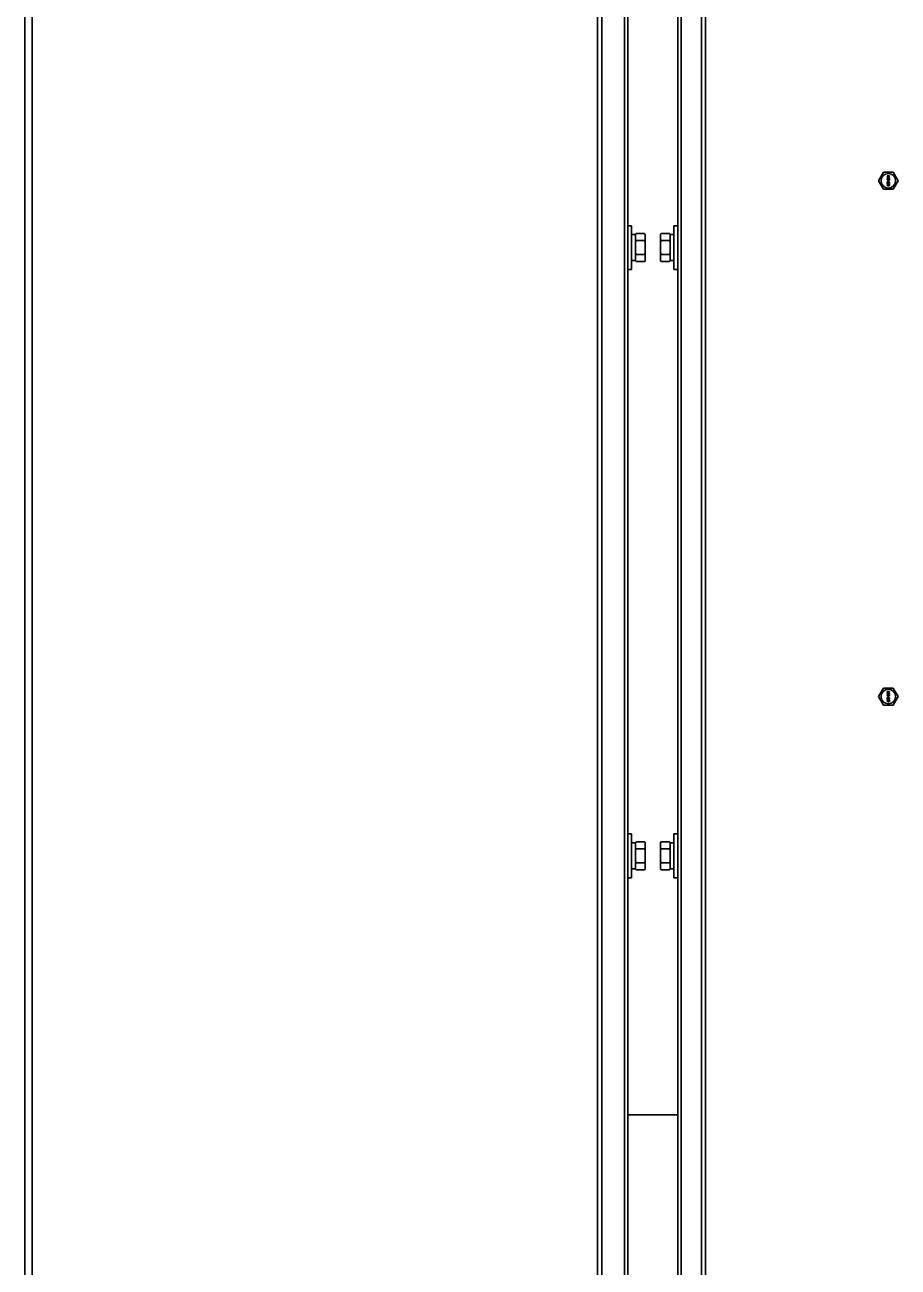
# Model space of a CAD drawing. Header units: millimetres. Extents: x 32496 to 166256, y 3504 to 23939.
# Drawn here: x 94106 to 94465, y 20413 to 20924 of the extents above; entities that cross this region are included whole.
import ezdxf

# ---------------------------------------------------------------- set-up
doc = ezdxf.new("R2010")
doc.units = ezdxf.units.MM
doc.layers.get('0').update_dxf_attribs({"lineweight": 35})

# ---------------------------------------------------------------- blocks, each defined once
blk = doc.blocks.new('8-1250')
at = {"linetype": 'Continuous'}
for p, q in [((-5857.13, -32157.29), (-5857.13, -34666.29)), ((-5854.13, -32157.29), (-5854.13, -34666.29)), ((-5621.53, -34566.29), (-5621.53, -32553.29)), ((-5619.83, -32553.29), (-5619.83, -34566.29)), ((-5578.83, -34566.29), (-5578.83, -32553.29)), ((-5577.13, -32553.29), (-5577.13, -34566.29)), ((-5610.53, -34566.29), (-5610.53, -33570.79)), ((-5587.13, -33570.79), (-5587.13, -34566.29)), ((-5609.13, -33680.92), (-5609.13, -33925.66)), ((-5588.53, -33925.64), (-5588.53, -33680.91)), ((-5506, -33900.85), (-5503.97, -33897.35)), ((-5499.93, -33897.35), (-5503.97, -33897.35)), ((-5502.45, -33898.87), (-5502.45, -33898.75)), ((-5502.45, -33898.75), (-5501.45, -33898.75)), ((-5501.67, -33898.87), (-5502.45, -33899.17)), ((-5501.67, -33898.87), (-5502.45, -33898.87)), ((-5502.45, -33899.33), (-5502.45, -33899.17)), ((-5502.45, -33899.33), (-5501.67, -33899.62)), ((-5502.45, -33899.75), (-5502.45, -33899.62)), ((-5502.45, -33899.62), (-5501.67, -33899.62)), ((-5501.45, -33899.75), (-5502.45, -33899.75)), ((-5502.35, -33899.25), (-5501.45, -33898.94)), ((-5501.45, -33899.56), (-5502.35, -33899.25)), ((-5501.45, -33898.75), (-5501.45, -33898.94)), ((-5501.45, -33899.56), (-5501.45, -33899.75)), ((-5499.93, -33897.35), (-5497.91, -33900.85)), ((-5503.97, -33904.35), (-5506, -33900.85)), ((-5503.97, -33904.35), (-5499.93, -33904.35)), ((-5502.43, -33900.14), (-5502.45, -33900.25)), ((-5502.45, -33900.35), (-5502.45, -33900.25)), ((-5502.45, -33900.35), (-5502.43, -33900.46)), ((-5502.45, -33902.04), (-5502.45, -33901.29)), ((-5502.45, -33901.29), (-5502.35, -33901.29)), ((-5502.35, -33902.04), (-5502.45, -33902.04)), ((-5502.43, -33902.46), (-5502.45, -33902.58)), ((-5502.45, -33902.58), (-5502.43, -33902.71)), ((-5502.37, -33900.04), (-5502.43, -33900.14)), ((-5502.43, -33900.46), (-5502.37, -33900.56)), ((-5502.37, -33902.35), (-5502.43, -33902.46)), ((-5502.43, -33902.71), (-5502.37, -33902.81)), ((-5502.28, -33899.98), (-5502.37, -33900.04)), ((-5502.37, -33900.56), (-5502.28, -33900.62)), ((-5502.31, -33902.29), (-5502.37, -33902.35)), ((-5502.37, -33902.81), (-5502.31, -33902.87)), ((-5502.35, -33900.23), (-5502.33, -33900.17)), ((-5502.35, -33900.23), (-5502.35, -33900.37)), ((-5502.33, -33900.44), (-5502.35, -33900.37)), ((-5501.82, -33901.87), (-5502.35, -33901.29)), ((-5502.35, -33901.46), (-5502.35, -33902.04)), ((-5502.35, -33901.46), (-5501.88, -33901.98)), ((-5502.35, -33902.58), (-5502.33, -33902.48)), ((-5502.33, -33902.69), (-5502.35, -33902.58)), ((-5502.33, -33900.17), (-5502.28, -33900.1)), ((-5502.28, -33900.5), (-5502.33, -33900.44)), ((-5502.33, -33902.48), (-5502.28, -33902.42)), ((-5502.28, -33902.75), (-5502.33, -33902.69)), ((-5502.22, -33902.25), (-5502.31, -33902.29)), ((-5502.31, -33902.87), (-5502.22, -33902.92)), ((-5502.18, -33899.94), (-5502.28, -33899.98)), ((-5502.28, -33900.1), (-5502.22, -33900.06)), ((-5502.22, -33900.54), (-5502.28, -33900.5)), ((-5502.28, -33900.62), (-5502.18, -33900.67)), ((-5502.28, -33902.42), (-5502.16, -33902.33)), ((-5502.16, -33902.83), (-5502.28, -33902.75)), ((-5502.22, -33900.06), (-5502.16, -33900.04)), ((-5502.16, -33900.56), (-5502.22, -33900.54)), ((-5502.16, -33902.23), (-5502.22, -33902.25)), ((-5502.22, -33902.92), (-5502.16, -33902.94)), ((-5502.03, -33899.92), (-5502.18, -33899.94)), ((-5502.07, -33900.67), (-5502.18, -33900.67)), ((-5502.09, -33900.04), (-5502.16, -33900.04)), ((-5502.16, -33900.56), (-5502.09, -33900.56)), ((-5502.05, -33902.21), (-5502.16, -33902.23)), ((-5502.16, -33902.33), (-5502.03, -33902.31)), ((-5502.03, -33902.85), (-5502.16, -33902.83)), ((-5502.16, -33902.94), (-5502.05, -33902.96)), ((-5502.13, -33901), (-5502.13, -33900.96)), ((-5502.13, -33900.96), (-5501.99, -33900.96)), ((-5501.99, -33901), (-5502.13, -33901)), ((-5502.09, -33900.04), (-5502.03, -33900.06)), ((-5502.03, -33900.54), (-5502.09, -33900.56)), ((-5502.07, -33900.83), (-5502.09, -33900.85)), ((-5502.09, -33900.85), (-5501.99, -33900.96)), ((-5501.99, -33901), (-5502.09, -33901.1)), ((-5502.09, -33901.1), (-5502.07, -33901.12)), ((-5502.07, -33900.67), (-5501.96, -33900.62)), ((-5501.94, -33900.96), (-5502.07, -33900.83)), ((-5502.07, -33901.12), (-5501.94, -33901)), ((-5502.05, -33902.21), (-5501.86, -33902.21)), ((-5501.86, -33902.96), (-5502.05, -33902.96)), ((-5502.03, -33899.92), (-5501.88, -33899.92)), ((-5502.03, -33900.06), (-5501.99, -33900.1)), ((-5501.99, -33900.5), (-5502.03, -33900.54)), ((-5501.88, -33902.31), (-5502.03, -33902.31)), ((-5502.03, -33902.85), (-5501.88, -33902.85)), ((-5501.99, -33900.1), (-5501.94, -33900.17)), ((-5501.94, -33900.44), (-5501.99, -33900.5)), ((-5501.96, -33900.62), (-5501.9, -33900.56)), ((-5501.94, -33900.17), (-5501.92, -33900.23)), ((-5501.92, -33900.37), (-5501.94, -33900.44)), ((-5501.82, -33900.83), (-5501.94, -33900.96)), ((-5501.94, -33901), (-5501.82, -33901.12)), ((-5501.84, -33900.14), (-5501.92, -33900.02)), ((-5501.88, -33900.02), (-5501.92, -33900.02)), ((-5501.92, -33900.37), (-5501.92, -33900.23)), ((-5501.9, -33900.56), (-5501.84, -33900.46)), ((-5501.9, -33900.96), (-5501.79, -33900.85)), ((-5501.9, -33900.96), (-5501.75, -33900.96)), ((-5501.79, -33901.1), (-5501.9, -33901)), ((-5501.75, -33901), (-5501.9, -33901)), ((-5501.73, -33899.94), (-5501.88, -33899.92)), ((-5501.88, -33900.02), (-5501.75, -33900.04)), ((-5501.88, -33901.98), (-5501.82, -33902.02)), ((-5501.88, -33902.31), (-5501.75, -33902.33)), ((-5501.75, -33902.83), (-5501.88, -33902.85)), ((-5501.75, -33902.23), (-5501.86, -33902.21)), ((-5501.86, -33902.96), (-5501.75, -33902.94)), ((-5501.82, -33900.25), (-5501.84, -33900.14)), ((-5501.84, -33900.46), (-5501.82, -33900.35)), ((-5501.82, -33900.25), (-5501.82, -33900.35)), ((-5501.79, -33900.85), (-5501.82, -33900.83)), ((-5501.82, -33901.12), (-5501.79, -33901.1)), ((-5501.73, -33901.92), (-5501.82, -33901.87)), ((-5501.82, -33902.02), (-5501.73, -33902.04)), ((-5501.75, -33900.04), (-5501.69, -33900.06)), ((-5501.75, -33900.96), (-5501.75, -33901)), ((-5501.69, -33902.25), (-5501.75, -33902.23)), ((-5501.75, -33902.33), (-5501.62, -33902.42)), ((-5501.62, -33902.75), (-5501.75, -33902.83)), ((-5501.75, -33902.94), (-5501.69, -33902.92)), ((-5501.62, -33899.98), (-5501.73, -33899.94)), ((-5501.73, -33901.92), (-5501.69, -33901.92)), ((-5501.69, -33902.04), (-5501.73, -33902.04)), ((-5501.69, -33900.06), (-5501.62, -33900.1)), ((-5501.62, -33900.48), (-5501.69, -33900.52)), ((-5501.69, -33900.62), (-5501.69, -33900.52)), ((-5501.69, -33900.62), (-5501.62, -33900.6)), ((-5501.69, -33901.42), (-5501.69, -33901.31)), ((-5501.6, -33901.33), (-5501.69, -33901.31)), ((-5501.69, -33901.42), (-5501.62, -33901.46)), ((-5501.62, -33901.87), (-5501.69, -33901.92)), ((-5501.69, -33902.04), (-5501.6, -33902.02)), ((-5501.6, -33902.29), (-5501.69, -33902.25)), ((-5501.69, -33902.92), (-5501.6, -33902.87)), ((-5501.54, -33900.04), (-5501.62, -33899.98)), ((-5501.62, -33900.1), (-5501.58, -33900.17)), ((-5501.58, -33900.42), (-5501.62, -33900.48)), ((-5501.62, -33900.6), (-5501.54, -33900.54)), ((-5501.62, -33901.46), (-5501.58, -33901.52)), ((-5501.58, -33901.81), (-5501.62, -33901.87)), ((-5501.62, -33902.42), (-5501.58, -33902.48)), ((-5501.58, -33902.69), (-5501.62, -33902.75)), ((-5501.52, -33901.42), (-5501.6, -33901.33)), ((-5501.6, -33902.02), (-5501.52, -33901.94)), ((-5501.54, -33902.35), (-5501.6, -33902.29)), ((-5501.6, -33902.87), (-5501.54, -33902.81)), ((-5501.58, -33900.17), (-5501.56, -33900.23)), ((-5501.56, -33900.35), (-5501.58, -33900.42)), ((-5501.58, -33901.52), (-5501.56, -33901.62)), ((-5501.56, -33901.71), (-5501.58, -33901.81)), ((-5501.58, -33902.48), (-5501.56, -33902.58)), ((-5501.56, -33902.58), (-5501.58, -33902.69)), ((-5501.56, -33900.35), (-5501.56, -33900.23)), ((-5501.56, -33901.71), (-5501.56, -33901.62)), ((-5501.48, -33900.14), (-5501.54, -33900.04)), ((-5501.54, -33900.54), (-5501.48, -33900.44)), ((-5501.48, -33902.46), (-5501.54, -33902.35)), ((-5501.54, -33902.81), (-5501.48, -33902.71)), ((-5501.48, -33901.5), (-5501.52, -33901.42)), ((-5501.52, -33901.94), (-5501.48, -33901.85)), ((-5501.45, -33900.25), (-5501.48, -33900.14)), ((-5501.48, -33900.44), (-5501.45, -33900.33)), ((-5501.45, -33901.64), (-5501.48, -33901.5)), ((-5501.48, -33901.85), (-5501.45, -33901.73)), ((-5501.45, -33902.58), (-5501.48, -33902.46)), ((-5501.48, -33902.71), (-5501.45, -33902.58)), ((-5501.45, -33900.25), (-5501.45, -33900.33)), ((-5501.45, -33901.64), (-5501.45, -33901.73)), ((-5497.91, -33900.85), (-5499.93, -33904.35)), ((-5609.13, -33919.29), (-5607.53, -33919.29)), ((-5607.53, -33937.29), (-5607.53, -33919.29)), ((-5590.13, -33919.29), (-5590.13, -33937.29)), ((-5588.53, -33919.29), (-5590.13, -33919.29)), ((-5607.53, -33922.94), (-5605.93, -33922.94)), ((-5605.93, -33922.82), (-5605.63, -33922.52)), ((-5605.93, -33933.76), (-5605.93, -33922.82)), ((-5605.63, -33922.52), (-5602.23, -33922.52)), ((-5601.93, -33922.82), (-5602.23, -33922.52)), ((-5601.93, -33933.76), (-5601.93, -33922.82)), ((-5595.73, -33922.82), (-5595.46, -33922.54)), ((-5595.73, -33933.76), (-5595.73, -33922.82)), ((-5595.43, -33922.52), (-5595.46, -33922.54)), ((-5592.03, -33922.52), (-5595.43, -33922.52)), ((-5592.03, -33922.52), (-5592, -33922.54)), ((-5591.73, -33922.82), (-5592, -33922.54)), ((-5591.73, -33933.76), (-5591.73, -33922.82)), ((-5590.13, -33922.94), (-5591.73, -33922.94)), ((-5609.13, -33925.66), (-5609.13, -33930.92)), ((-5605.63, -33925.4), (-5602.23, -33925.4)), ((-5592.03, -33925.36), (-5595.43, -33925.36)), ((-5588.53, -33930.91), (-5588.53, -33925.64)), ((-5609.13, -33930.92), (-5609.13, -34175.66)), ((-5607.53, -33933.64), (-5605.93, -33933.64)), ((-5605.93, -33933.76), (-5605.63, -33934.06)), ((-5605.63, -33931.18), (-5602.23, -33931.18)), ((-5605.63, -33934.06), (-5602.23, -33934.06)), ((-5601.93, -33933.76), (-5602.23, -33934.06)), ((-5595.73, -33933.76), (-5595.46, -33934.03)), ((-5592.03, -33931.13), (-5595.43, -33931.13)), ((-5592.03, -33934.06), (-5595.43, -33934.06)), ((-5591.73, -33933.76), (-5592, -33934.03)), ((-5590.13, -33933.64), (-5591.73, -33933.64)), ((-5588.53, -34175.64), (-5588.53, -33930.91)), ((-5609.13, -33937.29), (-5607.53, -33937.29)), ((-5588.53, -33937.29), (-5590.13, -33937.29)), ((-5506, -34112.85), (-5503.98, -34109.35)), ((-5503.98, -34116.35), (-5506, -34112.85)), ((-5499.93, -34109.35), (-5503.98, -34109.35)), ((-5502.45, -34110.87), (-5502.45, -34110.75)), ((-5502.45, -34110.75), (-5501.45, -34110.75)), ((-5501.67, -34110.87), (-5502.45, -34111.17)), ((-5501.67, -34110.87), (-5502.45, -34110.87)), ((-5502.45, -34111.33), (-5502.45, -34111.17)), ((-5502.45, -34111.33), (-5501.67, -34111.62)), ((-5502.45, -34111.75), (-5502.45, -34111.62)), ((-5502.45, -34111.62), (-5501.67, -34111.62)), ((-5501.45, -34111.75), (-5502.45, -34111.75)), ((-5502.43, -34112.14), (-5502.45, -34112.25)), ((-5502.45, -34112.35), (-5502.45, -34112.25)), ((-5502.45, -34112.35), (-5502.43, -34112.46)), ((-5502.45, -34114.04), (-5502.45, -34113.29)), ((-5502.45, -34113.29), (-5502.35, -34113.29)), ((-5502.35, -34114.04), (-5502.45, -34114.04)), ((-5502.37, -34112.04), (-5502.43, -34112.14)), ((-5502.43, -34112.46), (-5502.37, -34112.56)), ((-5502.28, -34111.98), (-5502.37, -34112.04)), ((-5502.37, -34112.56), (-5502.28, -34112.62)), ((-5502.35, -34111.25), (-5501.45, -34110.94)), ((-5501.45, -34111.56), (-5502.35, -34111.25)), ((-5502.35, -34112.23), (-5502.33, -34112.17)), ((-5502.35, -34112.23), (-5502.35, -34112.37)), ((-5502.33, -34112.44), (-5502.35, -34112.37)), ((-5501.82, -34113.87), (-5502.35, -34113.29)), ((-5502.35, -34113.46), (-5502.35, -34114.04)), ((-5502.35, -34113.46), (-5501.88, -34113.98)), ((-5502.33, -34112.17), (-5502.28, -34112.1)), ((-5502.28, -34112.5), (-5502.33, -34112.44)), ((-5502.22, -34114.25), (-5502.31, -34114.29)), ((-5502.18, -34111.94), (-5502.28, -34111.98)), ((-5502.28, -34112.1), (-5502.22, -34112.06)), ((-5502.22, -34112.54), (-5502.28, -34112.5)), ((-5502.28, -34112.62), (-5502.18, -34112.67)), ((-5502.22, -34112.06), (-5502.16, -34112.04)), ((-5502.16, -34112.56), (-5502.22, -34112.54)), ((-5502.16, -34114.23), (-5502.22, -34114.25)), ((-5502.03, -34111.92), (-5502.18, -34111.94)), ((-5502.07, -34112.67), (-5502.18, -34112.67)), ((-5502.09, -34112.04), (-5502.16, -34112.04)), ((-5502.16, -34112.56), (-5502.09, -34112.56)), ((-5502.05, -34114.21), (-5502.16, -34114.23)), ((-5502.14, -34113), (-5502.14, -34112.96)), ((-5502.14, -34112.96), (-5501.99, -34112.96)), ((-5501.99, -34113), (-5502.14, -34113)), ((-5502.09, -34112.04), (-5502.03, -34112.06)), ((-5502.03, -34112.54), (-5502.09, -34112.56)), ((-5502.07, -34112.83), (-5502.09, -34112.85)), ((-5502.09, -34112.85), (-5501.99, -34112.96)), ((-5501.99, -34113), (-5502.09, -34113.1)), ((-5502.09, -34113.1), (-5502.07, -34113.12)), ((-5502.07, -34112.67), (-5501.96, -34112.62)), ((-5501.94, -34112.96), (-5502.07, -34112.83)), ((-5502.07, -34113.12), (-5501.94, -34113)), ((-5502.05, -34114.21), (-5501.86, -34114.21)), ((-5502.03, -34111.92), (-5501.88, -34111.92)), ((-5502.03, -34112.06), (-5501.99, -34112.1)), ((-5501.99, -34112.5), (-5502.03, -34112.54)), ((-5501.99, -34112.1), (-5501.94, -34112.17)), ((-5501.94, -34112.44), (-5501.99, -34112.5)), ((-5501.96, -34112.62), (-5501.9, -34112.56)), ((-5501.94, -34112.17), (-5501.92, -34112.23)), ((-5501.92, -34112.37), (-5501.94, -34112.44)), ((-5501.82, -34112.83), (-5501.94, -34112.96)), ((-5501.94, -34113), (-5501.82, -34113.12)), ((-5501.84, -34112.14), (-5501.92, -34112.02)), ((-5501.88, -34112.02), (-5501.92, -34112.02)), ((-5501.92, -34112.37), (-5501.92, -34112.23)), ((-5501.9, -34112.56), (-5501.84, -34112.46)), ((-5501.9, -34112.96), (-5501.79, -34112.85)), ((-5501.9, -34112.96), (-5501.75, -34112.96)), ((-5501.79, -34113.1), (-5501.9, -34113)), ((-5501.75, -34113), (-5501.9, -34113)), ((-5501.73, -34111.94), (-5501.88, -34111.92)), ((-5501.88, -34112.02), (-5501.75, -34112.04)), ((-5501.88, -34113.98), (-5501.82, -34114.02)), ((-5501.75, -34114.23), (-5501.86, -34114.21)), ((-5501.82, -34112.25), (-5501.84, -34112.14)), ((-5501.84, -34112.46), (-5501.82, -34112.35)), ((-5501.82, -34112.25), (-5501.82, -34112.35)), ((-5501.79, -34112.85), (-5501.82, -34112.83)), ((-5501.82, -34113.12), (-5501.79, -34113.1)), ((-5501.73, -34113.92), (-5501.82, -34113.87)), ((-5501.82, -34114.02), (-5501.73, -34114.04)), ((-5501.75, -34112.04), (-5501.69, -34112.06)), ((-5501.75, -34112.96), (-5501.75, -34113)), ((-5501.69, -34114.25), (-5501.75, -34114.23)), ((-5501.62, -34111.98), (-5501.73, -34111.94)), ((-5501.73, -34113.92), (-5501.69, -34113.92)), ((-5501.69, -34114.04), (-5501.73, -34114.04)), ((-5501.69, -34112.06), (-5501.62, -34112.1)), ((-5501.62, -34112.48), (-5501.69, -34112.52)), ((-5501.69, -34112.62), (-5501.69, -34112.52)), ((-5501.69, -34112.62), (-5501.62, -34112.6)), ((-5501.69, -34113.42), (-5501.69, -34113.31)), ((-5501.6, -34113.33), (-5501.69, -34113.31)), ((-5501.69, -34113.42), (-5501.62, -34113.46)), ((-5501.62, -34113.87), (-5501.69, -34113.92)), ((-5501.69, -34114.04), (-5501.6, -34114.02)), ((-5501.6, -34114.29), (-5501.69, -34114.25)), ((-5501.54, -34112.04), (-5501.62, -34111.98)), ((-5501.62, -34112.1), (-5501.58, -34112.17)), ((-5501.58, -34112.42), (-5501.62, -34112.48)), ((-5501.62, -34112.6), (-5501.54, -34112.54)), ((-5501.62, -34113.46), (-5501.58, -34113.52)), ((-5501.58, -34113.81), (-5501.62, -34113.87)), ((-5501.52, -34113.42), (-5501.6, -34113.33)), ((-5501.6, -34114.02), (-5501.52, -34113.94)), ((-5501.58, -34112.17), (-5501.56, -34112.23)), ((-5501.56, -34112.35), (-5501.58, -34112.42)), ((-5501.58, -34113.52), (-5501.56, -34113.62)), ((-5501.56, -34113.71), (-5501.58, -34113.81)), ((-5501.56, -34112.35), (-5501.56, -34112.23)), ((-5501.56, -34113.71), (-5501.56, -34113.62)), ((-5501.48, -34112.14), (-5501.54, -34112.04)), ((-5501.54, -34112.54), (-5501.48, -34112.44)), ((-5501.48, -34113.5), (-5501.52, -34113.42)), ((-5501.52, -34113.94), (-5501.48, -34113.85)), ((-5501.45, -34112.25), (-5501.48, -34112.14)), ((-5501.48, -34112.44), (-5501.45, -34112.33)), ((-5501.45, -34113.64), (-5501.48, -34113.5)), ((-5501.48, -34113.85), (-5501.45, -34113.73)), ((-5501.45, -34110.75), (-5501.45, -34110.94)), ((-5501.45, -34111.56), (-5501.45, -34111.75)), ((-5501.45, -34112.25), (-5501.45, -34112.33)), ((-5501.45, -34113.64), (-5501.45, -34113.73)), ((-5499.93, -34109.35), (-5497.91, -34112.85)), ((-5497.91, -34112.85), (-5499.93, -34116.35)), ((-5503.98, -34116.35), (-5499.93, -34116.35)), ((-5502.43, -34114.46), (-5502.45, -34114.58)), ((-5502.45, -34114.58), (-5502.43, -34114.71)), ((-5502.37, -34114.35), (-5502.43, -34114.46)), ((-5502.43, -34114.71), (-5502.37, -34114.81)), ((-5502.31, -34114.29), (-5502.37, -34114.35)), ((-5502.37, -34114.81), (-5502.31, -34114.87)), ((-5502.35, -34114.58), (-5502.33, -34114.48)), ((-5502.33, -34114.69), (-5502.35, -34114.58)), ((-5502.33, -34114.48), (-5502.28, -34114.42)), ((-5502.28, -34114.75), (-5502.33, -34114.69)), ((-5502.31, -34114.87), (-5502.22, -34114.92)), ((-5502.28, -34114.42), (-5502.16, -34114.33)), ((-5502.16, -34114.83), (-5502.28, -34114.75)), ((-5502.22, -34114.92), (-5502.16, -34114.94)), ((-5502.16, -34114.33), (-5502.03, -34114.31)), ((-5502.03, -34114.85), (-5502.16, -34114.83)), ((-5502.16, -34114.94), (-5502.05, -34114.96)), ((-5501.86, -34114.96), (-5502.05, -34114.96)), ((-5501.88, -34114.31), (-5502.03, -34114.31)), ((-5502.03, -34114.85), (-5501.88, -34114.85)), ((-5501.88, -34114.31), (-5501.75, -34114.33)), ((-5501.75, -34114.83), (-5501.88, -34114.85)), ((-5501.86, -34114.96), (-5501.75, -34114.94)), ((-5501.75, -34114.33), (-5501.62, -34114.42)), ((-5501.62, -34114.75), (-5501.75, -34114.83)), ((-5501.75, -34114.94), (-5501.69, -34114.92)), ((-5501.69, -34114.92), (-5501.6, -34114.87)), ((-5501.62, -34114.42), (-5501.58, -34114.48)), ((-5501.58, -34114.69), (-5501.62, -34114.75)), ((-5501.54, -34114.35), (-5501.6, -34114.29)), ((-5501.6, -34114.87), (-5501.54, -34114.81)), ((-5501.58, -34114.48), (-5501.56, -34114.58)), ((-5501.56, -34114.58), (-5501.58, -34114.69)), ((-5501.48, -34114.46), (-5501.54, -34114.35)), ((-5501.54, -34114.81), (-5501.48, -34114.71)), ((-5501.45, -34114.58), (-5501.48, -34114.46)), ((-5501.48, -34114.71), (-5501.45, -34114.58)), ((-5609.13, -34169.29), (-5607.53, -34169.29)), ((-5607.53, -34187.29), (-5607.53, -34169.29)), ((-5590.13, -34169.29), (-5590.13, -34187.29)), ((-5588.53, -34169.29), (-5590.13, -34169.29)), ((-5607.53, -34172.94), (-5605.93, -34172.94)), ((-5605.93, -34172.82), (-5605.63, -34172.52)), ((-5605.93, -34183.76), (-5605.93, -34172.82)), ((-5605.63, -34172.52), (-5602.23, -34172.52)), ((-5605.63, -34175.4), (-5602.23, -34175.4)), ((-5601.93, -34172.82), (-5602.23, -34172.52)), ((-5601.93, -34183.76), (-5601.93, -34172.82)), ((-5595.73, -34172.82), (-5595.46, -34172.54)), ((-5595.73, -34183.76), (-5595.73, -34172.82)), ((-5595.43, -34172.52), (-5595.46, -34172.54)), ((-5592.03, -34172.52), (-5595.43, -34172.52)), ((-5592.03, -34175.36), (-5595.43, -34175.36)), ((-5592.03, -34172.52), (-5592, -34172.54)), ((-5591.73, -34172.82), (-5592, -34172.54)), ((-5591.73, -34183.76), (-5591.73, -34172.82)), ((-5590.13, -34172.94), (-5591.73, -34172.94)), ((-5609.13, -34175.66), (-5609.13, -34180.92)), ((-5588.53, -34180.91), (-5588.53, -34175.64)), ((-5609.13, -34180.92), (-5609.13, -34425.66)), ((-5607.53, -34183.64), (-5605.93, -34183.64)), ((-5605.93, -34183.76), (-5605.63, -34184.06)), ((-5605.63, -34181.18), (-5602.23, -34181.18)), ((-5605.63, -34184.06), (-5602.23, -34184.06)), ((-5601.93, -34183.76), (-5602.23, -34184.06)), ((-5595.73, -34183.76), (-5595.46, -34184.03)), ((-5592.03, -34181.13), (-5595.43, -34181.13)), ((-5592.03, -34184.06), (-5595.43, -34184.06)), ((-5591.73, -34183.76), (-5592, -34184.03)), ((-5590.13, -34183.64), (-5591.73, -34183.64)), ((-5588.53, -34425.64), (-5588.53, -34180.91)), ((-5609.13, -34187.29), (-5607.53, -34187.29)), ((-5588.53, -34187.29), (-5590.13, -34187.29)), ((-5588.53, -34284.79), (-5609.13, -34284.79))]:
    blk.add_line(p, q, dxfattribs=at)
for centre in [(-5501.95, -33900.85), (-5501.95, -34112.85)]:
    blk.add_circle(centre, 3, dxfattribs=at)
for centre, radius, start, end in [((-5604.69, -33925.09), 3.56, 39.1364, 39.5013), ((-5603.17, -33931.49), 3.56, 219.1364, 219.5008), ((-5592.91, -33931.47), 3.61, 218.7103, 219.1339), ((-5591.59, -33930.28), 5.39, 224.1246, 224.5652), ((-5595.86, -33930.28), 5.38, 315.4348, 315.8754), ((-5594.54, -33931.47), 3.61, 320.8641, 321.2897), ((-5604.69, -34175.09), 3.56, 39.1364, 39.5013), ((-5603.17, -34181.49), 3.56, 219.1364, 219.5008), ((-5592.91, -34181.47), 3.61, 218.7103, 219.1339), ((-5591.59, -34180.28), 5.39, 224.1246, 224.5652), ((-5595.86, -34180.28), 5.38, 315.4348, 315.8754), ((-5594.54, -34181.47), 3.61, 320.8641, 321.2897)]:
    blk.add_arc(centre, radius, start, end, dxfattribs=at)
for points, knots in [([(-5605.93, -33922.85), (-5605.9, -33922.82), (-5605.81, -33922.7), (-5605.71, -33922.59), (-5605.63, -33922.52)], [0, 0, 0, 0, 0.244558, 1, 1, 1, 1]), ([(-5605.63, -33925.4), (-5605.65, -33925.38), (-5605.76, -33925.27), (-5605.86, -33925.16), (-5605.93, -33925.07)], [0, 0, 0, 0, 0.255352, 1, 1, 1, 1]), ([(-5601.94, -33922.83), (-5601.96, -33922.8), (-5602.06, -33922.69), (-5602.15, -33922.59), (-5602.23, -33922.52)], [0, 0, 0, 0, 0.244878, 1, 1, 1, 1]), ([(-5602.23, -33925.4), (-5602.2, -33925.38), (-5602.1, -33925.27), (-5602, -33925.16), (-5601.93, -33925.07)], [0, 0, 0, 0, 0.255353, 1, 1, 1, 1]), ([(-5595.46, -33922.54), (-5595.48, -33922.57), (-5595.57, -33922.66), (-5595.66, -33922.76), (-5595.73, -33922.84)], [0, 0, 0, 0, 0.255063, 1, 1, 1, 1]), ([(-5595.73, -33925.03), (-5595.7, -33925.06), (-5595.61, -33925.17), (-5595.51, -33925.28), (-5595.43, -33925.36)], [0, 0, 0, 0, 0.244408, 1, 1, 1, 1]), ([(-5591.73, -33925.03), (-5591.75, -33925.06), (-5591.85, -33925.17), (-5591.95, -33925.28), (-5592.03, -33925.36)], [0, 0, 0, 0, 0.244408, 1, 1, 1, 1]), ([(-5592, -33922.54), (-5591.97, -33922.57), (-5591.88, -33922.66), (-5591.79, -33922.76), (-5591.73, -33922.84)], [0, 0, 0, 0, 0.255062, 1, 1, 1, 1]), ([(-5605.93, -33931.51), (-5605.9, -33931.48), (-5605.81, -33931.36), (-5605.71, -33931.26), (-5605.63, -33931.18)], [0, 0, 0, 0, 0.244558, 1, 1, 1, 1]), ([(-5605.63, -33934.06), (-5605.65, -33934.04), (-5605.75, -33933.94), (-5605.85, -33933.83), (-5605.91, -33933.75)], [0, 0, 0, 0, 0.255041, 1, 1, 1, 1]), ([(-5601.93, -33931.51), (-5601.95, -33931.48), (-5602.05, -33931.36), (-5602.15, -33931.26), (-5602.23, -33931.18)], [0, 0, 0, 0, 0.244558, 1, 1, 1, 1]), ([(-5602.23, -33934.06), (-5602.2, -33934.04), (-5602.1, -33933.93), (-5602, -33933.82), (-5601.93, -33933.73)], [0, 0, 0, 0, 0.255353, 1, 1, 1, 1]), ([(-5595.43, -33931.13), (-5595.45, -33931.16), (-5595.56, -33931.27), (-5595.66, -33931.38), (-5595.73, -33931.47)], [0, 0, 0, 0, 0.255212, 1, 1, 1, 1]), ([(-5595.71, -33933.75), (-5595.69, -33933.77), (-5595.61, -33933.87), (-5595.52, -33933.96), (-5595.46, -33934.03)], [0, 0, 0, 0, 0.245496, 1, 1, 1, 1]), ([(-5592.03, -33931.13), (-5592, -33931.16), (-5591.9, -33931.27), (-5591.8, -33931.38), (-5591.73, -33931.47)], [0, 0, 0, 0, 0.255211, 1, 1, 1, 1]), ([(-5591.74, -33933.75), (-5591.76, -33933.77), (-5591.85, -33933.87), (-5591.93, -33933.96), (-5592, -33934.03)], [0, 0, 0, 0, 0.245497, 1, 1, 1, 1]), ([(-5605.93, -34172.85), (-5605.9, -34172.82), (-5605.81, -34172.7), (-5605.71, -34172.59), (-5605.63, -34172.52)], [0, 0, 0, 0, 0.244558, 1, 1, 1, 1]), ([(-5605.63, -34175.4), (-5605.65, -34175.38), (-5605.76, -34175.27), (-5605.86, -34175.16), (-5605.93, -34175.07)], [0, 0, 0, 0, 0.255352, 1, 1, 1, 1]), ([(-5601.94, -34172.83), (-5601.96, -34172.8), (-5602.06, -34172.69), (-5602.15, -34172.59), (-5602.23, -34172.52)], [0, 0, 0, 0, 0.244878, 1, 1, 1, 1]), ([(-5602.23, -34175.4), (-5602.2, -34175.38), (-5602.1, -34175.27), (-5602, -34175.16), (-5601.93, -34175.07)], [0, 0, 0, 0, 0.255353, 1, 1, 1, 1]), ([(-5595.46, -34172.54), (-5595.48, -34172.57), (-5595.57, -34172.66), (-5595.66, -34172.76), (-5595.73, -34172.84)], [0, 0, 0, 0, 0.255063, 1, 1, 1, 1]), ([(-5595.73, -34175.03), (-5595.7, -34175.06), (-5595.61, -34175.17), (-5595.51, -34175.28), (-5595.43, -34175.36)], [0, 0, 0, 0, 0.244408, 1, 1, 1, 1]), ([(-5591.73, -34175.03), (-5591.75, -34175.06), (-5591.85, -34175.17), (-5591.95, -34175.28), (-5592.03, -34175.36)], [0, 0, 0, 0, 0.244408, 1, 1, 1, 1]), ([(-5592, -34172.54), (-5591.97, -34172.57), (-5591.88, -34172.66), (-5591.79, -34172.76), (-5591.73, -34172.84)], [0, 0, 0, 0, 0.255062, 1, 1, 1, 1]), ([(-5605.93, -34181.51), (-5605.9, -34181.48), (-5605.81, -34181.36), (-5605.71, -34181.26), (-5605.63, -34181.18)], [0, 0, 0, 0, 0.244558, 1, 1, 1, 1]), ([(-5605.63, -34184.06), (-5605.65, -34184.04), (-5605.75, -34183.94), (-5605.85, -34183.83), (-5605.91, -34183.75)], [0, 0, 0, 0, 0.255041, 1, 1, 1, 1]), ([(-5601.93, -34181.51), (-5601.95, -34181.48), (-5602.05, -34181.36), (-5602.15, -34181.26), (-5602.23, -34181.18)], [0, 0, 0, 0, 0.244558, 1, 1, 1, 1]), ([(-5602.23, -34184.06), (-5602.2, -34184.04), (-5602.1, -34183.93), (-5602, -34183.82), (-5601.93, -34183.73)], [0, 0, 0, 0, 0.255353, 1, 1, 1, 1]), ([(-5595.43, -34181.13), (-5595.45, -34181.16), (-5595.56, -34181.27), (-5595.66, -34181.38), (-5595.73, -34181.47)], [0, 0, 0, 0, 0.255212, 1, 1, 1, 1]), ([(-5595.71, -34183.75), (-5595.69, -34183.77), (-5595.61, -34183.87), (-5595.52, -34183.96), (-5595.46, -34184.03)], [0, 0, 0, 0, 0.245496, 1, 1, 1, 1]), ([(-5592.03, -34181.13), (-5592, -34181.16), (-5591.9, -34181.27), (-5591.8, -34181.38), (-5591.73, -34181.47)], [0, 0, 0, 0, 0.255211, 1, 1, 1, 1]), ([(-5591.74, -34183.75), (-5591.76, -34183.77), (-5591.85, -34183.87), (-5591.93, -34183.96), (-5592, -34184.03)], [0, 0, 0, 0, 0.245497, 1, 1, 1, 1])]:
    blk.add_open_spline(points, degree=3, knots=knots, dxfattribs=at)
for points in [[(-5605.93, -33926.06), (-5605.84, -33925.84), (-5605.74, -33925.62), (-5605.63, -33925.4)], [(-5601.93, -33926.06), (-5602.02, -33925.84), (-5602.12, -33925.62), (-5602.23, -33925.4)], [(-5595.43, -33925.36), (-5595.54, -33925.57), (-5595.64, -33925.79), (-5595.73, -33926.02)], [(-5592.03, -33925.36), (-5591.92, -33925.57), (-5591.82, -33925.79), (-5591.73, -33926.02)], [(-5605.63, -33931.18), (-5605.74, -33930.96), (-5605.84, -33930.74), (-5605.93, -33930.52)], [(-5602.23, -33931.18), (-5602.12, -33930.96), (-5602.02, -33930.74), (-5601.93, -33930.52)], [(-5595.73, -33930.47), (-5595.64, -33930.7), (-5595.54, -33930.92), (-5595.43, -33931.13)], [(-5591.73, -33930.47), (-5591.82, -33930.7), (-5591.92, -33930.92), (-5592.03, -33931.13)], [(-5605.93, -34176.06), (-5605.84, -34175.84), (-5605.74, -34175.62), (-5605.63, -34175.4)], [(-5601.93, -34176.06), (-5602.02, -34175.84), (-5602.12, -34175.62), (-5602.23, -34175.4)], [(-5595.43, -34175.36), (-5595.54, -34175.57), (-5595.64, -34175.79), (-5595.73, -34176.02)], [(-5592.03, -34175.36), (-5591.92, -34175.57), (-5591.82, -34175.79), (-5591.73, -34176.02)], [(-5605.63, -34181.18), (-5605.74, -34180.96), (-5605.84, -34180.74), (-5605.93, -34180.52)], [(-5602.23, -34181.18), (-5602.12, -34180.96), (-5602.02, -34180.74), (-5601.93, -34180.52)], [(-5595.73, -34180.47), (-5595.64, -34180.7), (-5595.54, -34180.92), (-5595.43, -34181.13)], [(-5591.73, -34180.47), (-5591.82, -34180.7), (-5591.92, -34180.92), (-5592.03, -34181.13)]]:
    blk.add_open_spline(points, degree=3, dxfattribs=at)

msp = doc.modelspace()

# ---------------------------------------------------------------- block references
at = {"color": 6}
msp.add_blockref('8-1250', (99962.893, 54760.291), dxfattribs=at)

doc.saveas('drawing.dxf')
